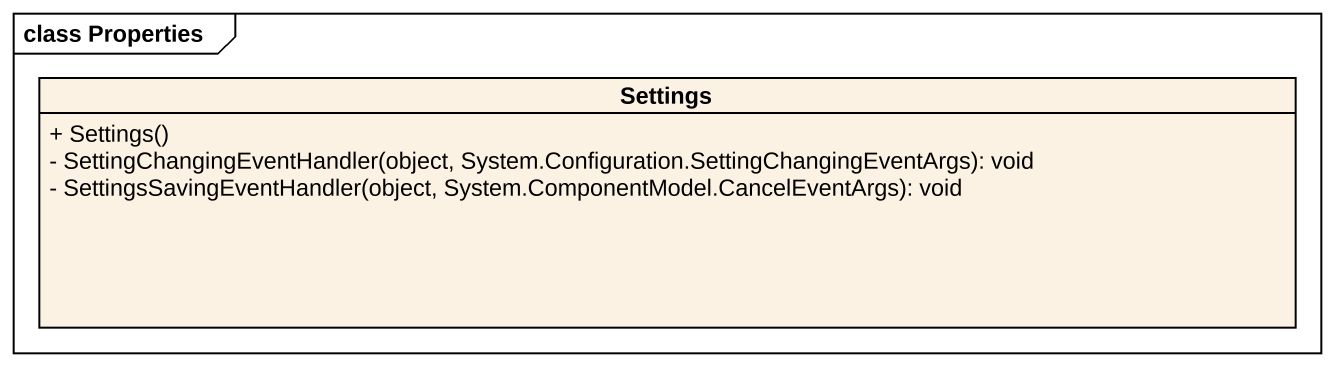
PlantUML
@startuml
mainframe class Properties
hide circle
hide empty members
skinparam classAttributeIconSize 0
class Settings {
  + Settings()
  - SettingChangingEventHandler(object, System.Configuration.SettingChangingEventArgs): void
  - SettingsSavingEventHandler(object, System.ComponentModel.CancelEventArgs): void
}
@enduml
